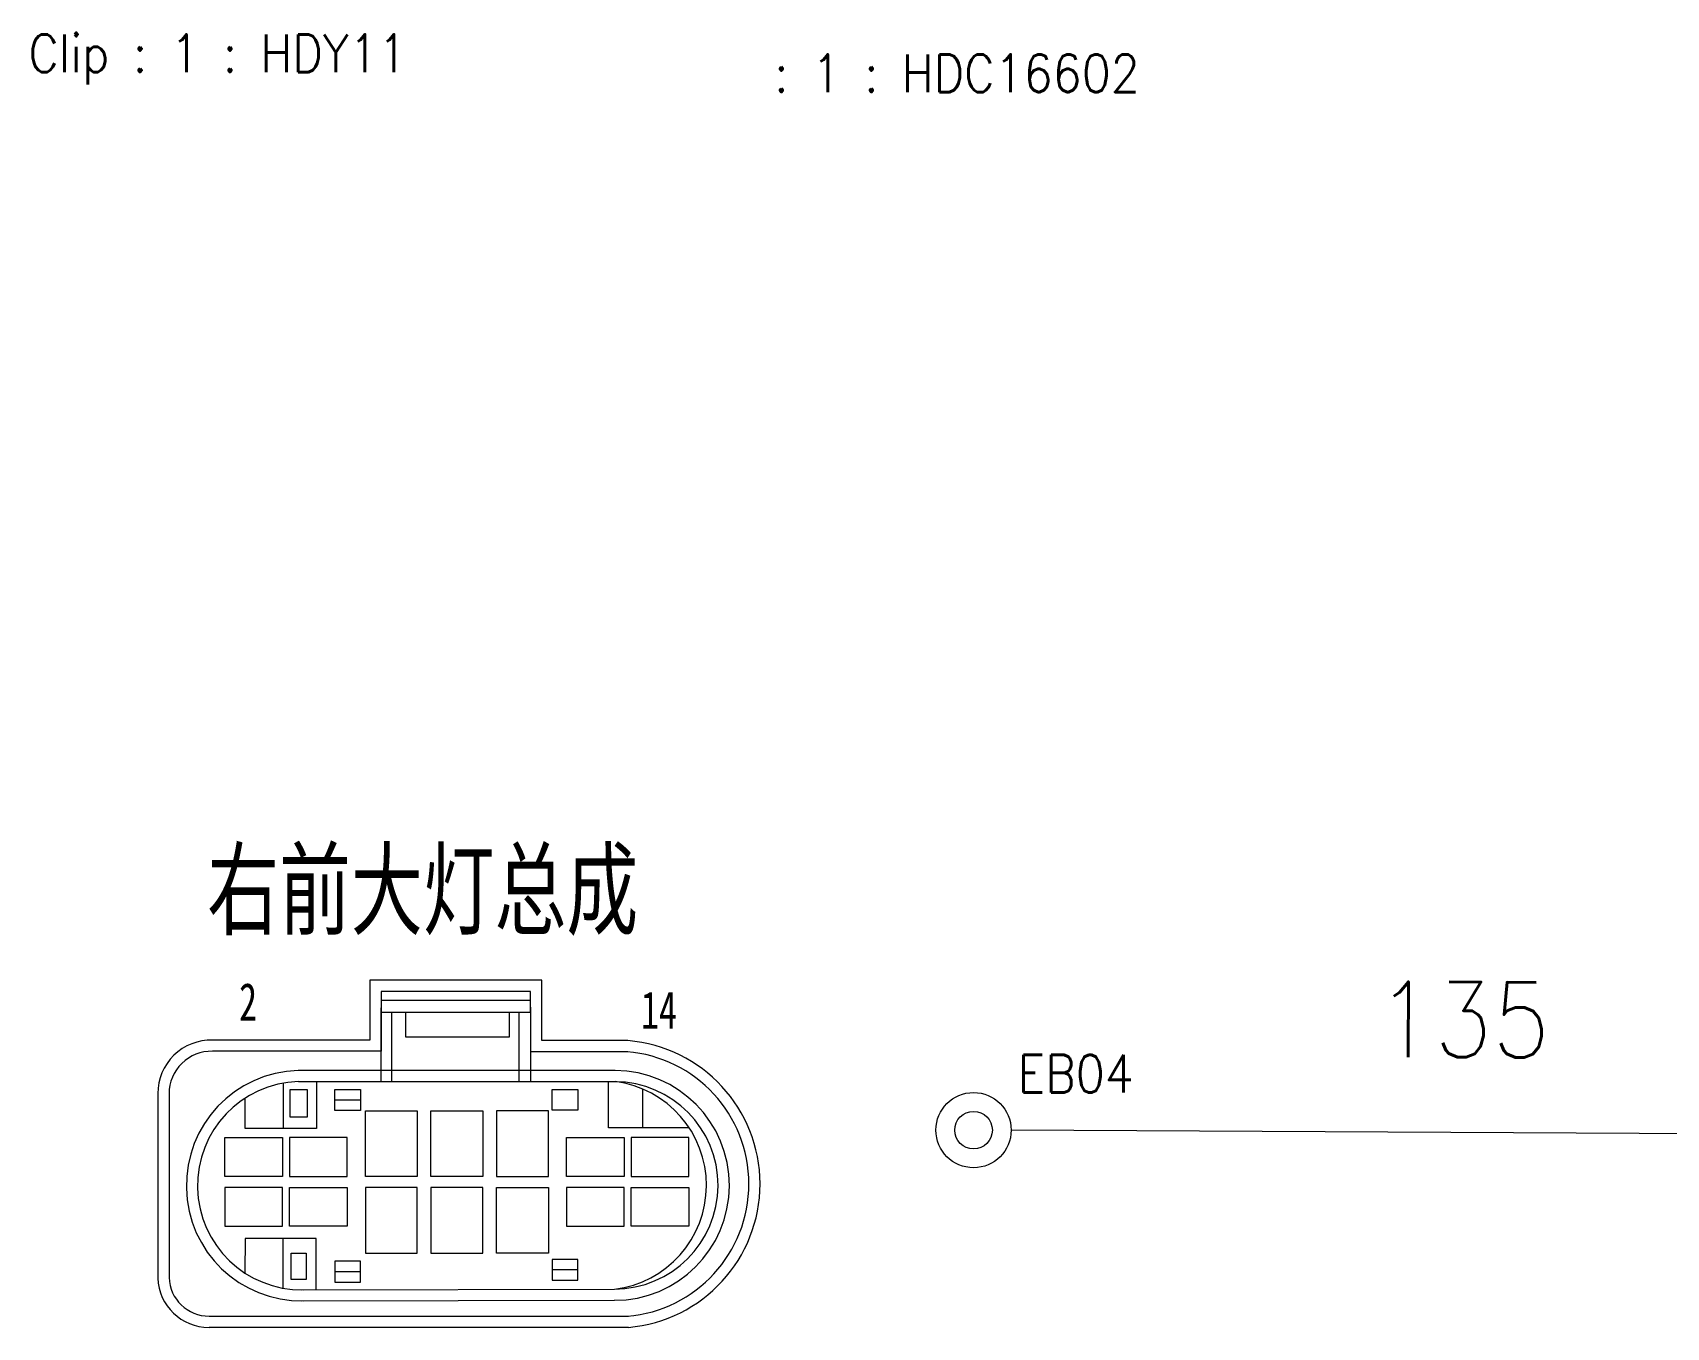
# Model space of a CAD drawing. Header units: inches. Extents: x 47316 to 59086, y 3141 to 11743.
# Drawn here: x 53295.1 to 53403.7, y 10119.4 to 10205.4 of the extents above; entities that cross this region are included whole.
import ezdxf

# ---------------------------------------------------------------- set-up
doc = ezdxf.new("R2010")
doc.units = ezdxf.units.IN
doc.header["$MEASUREMENT"] = 0
doc.styles.add('MtX_FangSong_GB2312', font='')
doc.styles.add('MtX_KaiTi_GB2312', font='')
doc.styles.get("Standard").update_dxf_attribs({"font": ''})
doc.styles.get('MtX_FangSong_GB2312').set_extended_font_data('FangSong_GB2312')
doc.styles.get('MtX_KaiTi_GB2312').set_extended_font_data('KaiTi_GB2312')
doc.styles.get('Standard').set_extended_font_data('SimSun')
doc.linetypes.add('_VH_FELT_TAPE', pattern='A,0.4,-0.7,["FELT",Standard,S=0.3,R=0,X=-0.5,Y=-0.15],-0.7', length=1.8)

msp = doc.modelspace()

# ---------------------------------------------------------------- linework, layer by layer
at = {"color": 0, "lineweight": 15}
for p, q in [((53317.55, 10142.44), (53317.55, 10138.47)), ((53328.98, 10142.44), (53317.55, 10142.44)), ((53328.98, 10138.44), (53328.98, 10142.44)), ((53318.3, 10141.69), (53318.3, 10137.72)), ((53328.23, 10141.69), (53318.3, 10141.69)), ((53328.23, 10141.1), (53318.3, 10141.1)), ((53328.23, 10140.3), (53328.23, 10141.69)), ((53318.3, 10135.7), (53318.3, 10140.61)), ((53328.23, 10140.3), (53318.3, 10140.3)), ((53318.98, 10140.3), (53318.98, 10135.7)), ((53319.93, 10138.66), (53319.93, 10140.3)), ((53326.8, 10140.3), (53326.8, 10138.66)), ((53327.48, 10135.7), (53327.48, 10140.3)), ((53328.23, 10140.66), (53328.23, 10135.7)), ((53326.8, 10138.66), (53319.93, 10138.66)), ((53317.55, 10138.47), (53307.1, 10138.47)), ((53318.3, 10137.72), (53307.1, 10137.72)), ((53334.7, 10137.69), (53328.23, 10137.69)), ((53334.7, 10138.44), (53328.98, 10138.44)), ((53311.8, 10132.6), (53311.8, 10135.6)), ((53333.85, 10136.45), (53312.81, 10136.45)), ((53333.85, 10135.7), (53312.81, 10135.7)), ((53314.01, 10135.7), (53314.01, 10132.6)), ((53319.3, 10135.7), (53318.55, 10135.7)), ((53333.4, 10132.64), (53333.4, 10135.7)), ((53303.45, 10134.91), (53303.45, 10122.66)), ((53304.2, 10134.91), (53304.2, 10122.66)), ((53309.27, 10132.6), (53309.27, 10134.61)), ((53312.25, 10133.35), (53312.25, 10135.18)), ((53312.25, 10135.18), (53313.38, 10135.18)), ((53313.38, 10135.18), (53313.38, 10133.35)), ((53315.23, 10133.78), (53315.23, 10135.18)), ((53315.23, 10135.18), (53316.92, 10135.18)), ((53316.92, 10134.48), (53315.23, 10134.48)), ((53316.92, 10135.18), (53316.92, 10133.78)), ((53329.67, 10133.81), (53329.67, 10135.19)), ((53329.67, 10135.19), (53331.38, 10135.19)), ((53331.38, 10135.19), (53331.38, 10133.81)), ((53335.68, 10132.64), (53335.68, 10135.21)), ((53313.38, 10133.35), (53312.25, 10133.35)), ((53316.92, 10133.78), (53315.23, 10133.78)), ((53317.25, 10133.77), (53320.7, 10133.77)), ((53317.25, 10129.41), (53317.25, 10133.77)), ((53320.7, 10133.77), (53320.7, 10129.41)), ((53321.61, 10133.77), (53325.05, 10133.77)), ((53321.61, 10129.41), (53321.61, 10133.77)), ((53325.05, 10133.77), (53325.05, 10129.41)), ((53329.41, 10133.77), (53325.96, 10133.77)), ((53325.96, 10133.77), (53325.96, 10129.41)), ((53329.41, 10129.41), (53329.41, 10133.77)), ((53331.38, 10133.81), (53329.67, 10133.81)), ((53314.01, 10132.6), (53309.27, 10132.6)), ((53338.77, 10132.64), (53333.4, 10132.64)), ((53307.91, 10131.99), (53311.74, 10131.99)), ((53307.91, 10129.41), (53307.91, 10131.99)), ((53311.74, 10131.99), (53311.74, 10129.41)), ((53316.05, 10131.99), (53312.21, 10131.99)), ((53312.21, 10131.99), (53312.21, 10129.41)), ((53316.05, 10129.41), (53316.05, 10131.99)), ((53330.61, 10131.99), (53334.45, 10131.99)), ((53330.61, 10129.41), (53330.61, 10131.99)), ((53334.45, 10131.99), (53334.45, 10129.41)), ((53338.75, 10131.99), (53334.91, 10131.99)), ((53334.91, 10131.99), (53334.91, 10129.41)), ((53338.75, 10129.41), (53338.75, 10131.99)), ((53311.74, 10129.41), (53307.91, 10129.41)), ((53312.21, 10129.41), (53316.05, 10129.41)), ((53320.7, 10129.41), (53317.25, 10129.41)), ((53325.05, 10129.41), (53321.61, 10129.41)), ((53325.96, 10129.41), (53329.41, 10129.41)), ((53334.45, 10129.41), (53330.61, 10129.41)), ((53334.91, 10129.41), (53338.75, 10129.41)), ((53311.74, 10128.67), (53307.91, 10128.67)), ((53307.91, 10128.67), (53307.91, 10126.09)), ((53311.74, 10126.09), (53311.74, 10128.67)), ((53312.21, 10126.09), (53312.21, 10128.67)), ((53312.21, 10128.67), (53316.05, 10128.67)), ((53316.05, 10128.67), (53316.05, 10126.09)), ((53320.7, 10128.67), (53317.25, 10128.67)), ((53317.25, 10128.67), (53317.25, 10124.3)), ((53320.7, 10124.3), (53320.7, 10128.67)), ((53325.05, 10128.67), (53321.61, 10128.67)), ((53321.61, 10128.67), (53321.61, 10124.3)), ((53325.05, 10124.3), (53325.05, 10128.67)), ((53325.96, 10124.3), (53325.96, 10128.67)), ((53325.96, 10128.67), (53329.41, 10128.67)), ((53329.41, 10128.67), (53329.41, 10124.3)), ((53334.45, 10128.67), (53330.61, 10128.67)), ((53330.61, 10128.67), (53330.61, 10126.09)), ((53334.45, 10126.09), (53334.45, 10128.67)), ((53334.91, 10126.09), (53334.91, 10128.67)), ((53334.91, 10128.67), (53338.75, 10128.67)), ((53338.75, 10128.67), (53338.75, 10126.09)), ((53307.91, 10126.09), (53311.74, 10126.09)), ((53316.05, 10126.09), (53312.21, 10126.09)), ((53330.61, 10126.09), (53334.45, 10126.09)), ((53338.75, 10126.09), (53334.91, 10126.09)), ((53309.27, 10125.28), (53309.24, 10122.99)), ((53313.97, 10125.28), (53309.27, 10125.28)), ((53311.78, 10121.98), (53311.78, 10125.28)), ((53313.97, 10121.87), (53313.97, 10125.28)), ((53312.32, 10122.56), (53312.32, 10124.31)), ((53312.32, 10124.31), (53313.31, 10124.31)), ((53313.31, 10124.31), (53313.31, 10122.56)), ((53316.92, 10123.77), (53315.23, 10123.77)), ((53315.23, 10123.77), (53315.23, 10122.37)), ((53316.92, 10122.37), (53316.92, 10123.77)), ((53317.25, 10124.3), (53320.7, 10124.3)), ((53321.61, 10124.3), (53325.05, 10124.3)), ((53329.41, 10124.3), (53325.96, 10124.3)), ((53331.38, 10123.89), (53329.67, 10123.89)), ((53329.67, 10123.89), (53329.67, 10122.51)), ((53331.38, 10122.51), (53331.38, 10123.89)), ((53313.31, 10122.56), (53312.32, 10122.56)), ((53316.92, 10123.07), (53315.23, 10123.07)), ((53315.23, 10122.37), (53316.92, 10122.37)), ((53331.38, 10123.2), (53329.67, 10123.2)), ((53329.67, 10122.51), (53331.38, 10122.51)), ((53313.01, 10121.87), (53333.8, 10121.92)), ((53313.02, 10121.13), (53333.8, 10121.17)), ((53306.86, 10120.12), (53334.73, 10120.12)), ((53306.86, 10119.38), (53334.73, 10119.38))]:
    msp.add_line(p, q, dxfattribs=at)
at = {"color": 0, "linetype": '_VH_FELT_TAPE', "lineweight": 15, "ltscale": 5}
msp.add_line((53418.91, 10132.18), (53360.17, 10132.47), dxfattribs=at)
at = {"color": 0, "linetype": 'Continuous', "lineweight": 15}
for radius in [2.5, 1.25]:
    msp.add_circle((53357.67, 10132.48), radius, dxfattribs=at)
at = {"color": 0, "lineweight": 15}
for centre, radius, start, end in [((53307.02, 10134.9), 3.57, 88.7568, 179.8285), ((53307.02, 10134.9), 2.82, 88.7568, 179.8285), ((53333.92, 10128.9), 8.82, 274.8495, 85.3176), ((53333.92, 10128.9), 9.56, 274.8495, 85.3176), ((53313.01, 10128.79), 7.66, 91.6734, 270.9054), ((53313.01, 10128.79), 6.92, 91.6734, 270.9054), ((53333.8, 10128.81), 7.64, 269.9707, 89.6596), ((53333.8, 10128.81), 6.89, 269.9707, 89.6596), ((53332.97, 10128.81), 6.95, 276.8716, 82.7587), ((53306.85, 10122.77), 3.4, 181.9986, 270.192), ((53306.85, 10122.77), 2.65, 181.9986, 270.192)]:
    msp.add_arc(centre, radius, start, end, dxfattribs=at)

# ---------------------------------------------------------------- texts
at = {"color": 0, "lineweight": 15, "width": 0.7}
for s, height, style, p in [('右前大灯总成', 5, 'MtX_FangSong_GB2312', (53306.74, 10145.98)), ('2', 2.5, 'MtX_KaiTi_GB2312', (53308.86, 10139.76)), ('14', 2.5, 'MtX_KaiTi_GB2312', (53335.57, 10139.22))]:
    msp.add_text(s, height=height, dxfattribs=dict(at, style=style)).set_placement(p)
at = {"color": 42, "linetype": 'Continuous', "lineweight": 15, "char_height": 2.5, "attachment_point": 1}
for s, insert, width in [('\\Fromans.shx;\\W0.9000000000;\\T1.0000000000;\\o\\lClip : 1 : HDY11', (53294.85, 10205.3), 30.1071), ('\\Fromans.shx;\\W0.9000000000;\\T1.0000000000;\\o\\l : 1 : HDC16602', (53342.87, 10203.97), 30.8571)]:
    msp.add_mtext(s, dxfattribs=dict(at, insert=insert, width=width))
at = {"color": 7, "linetype": '_VH_FELT_TAPE', "lineweight": 18, "ltscale": 5, "insert": (53384.45, 10142.35), "char_height": 5, "width": 12.8571, "attachment_point": 1, "rotation": 359.7144}
msp.add_mtext('\\Fromans.shx;\\W0.9000000000;\\T1.0000000000;\\o\\l135', dxfattribs=at)
at = {"color": 21, "linetype": 'Continuous', "lineweight": 15, "insert": (53360.6, 10137.48), "char_height": 2.5, "width": 8.5714, "attachment_point": 1}
msp.add_mtext('\\Fromans.shx;\\W0.9000000000;\\T1.0000000000;\\o\\lEB04', dxfattribs=at)

doc.saveas('drawing.dxf')
